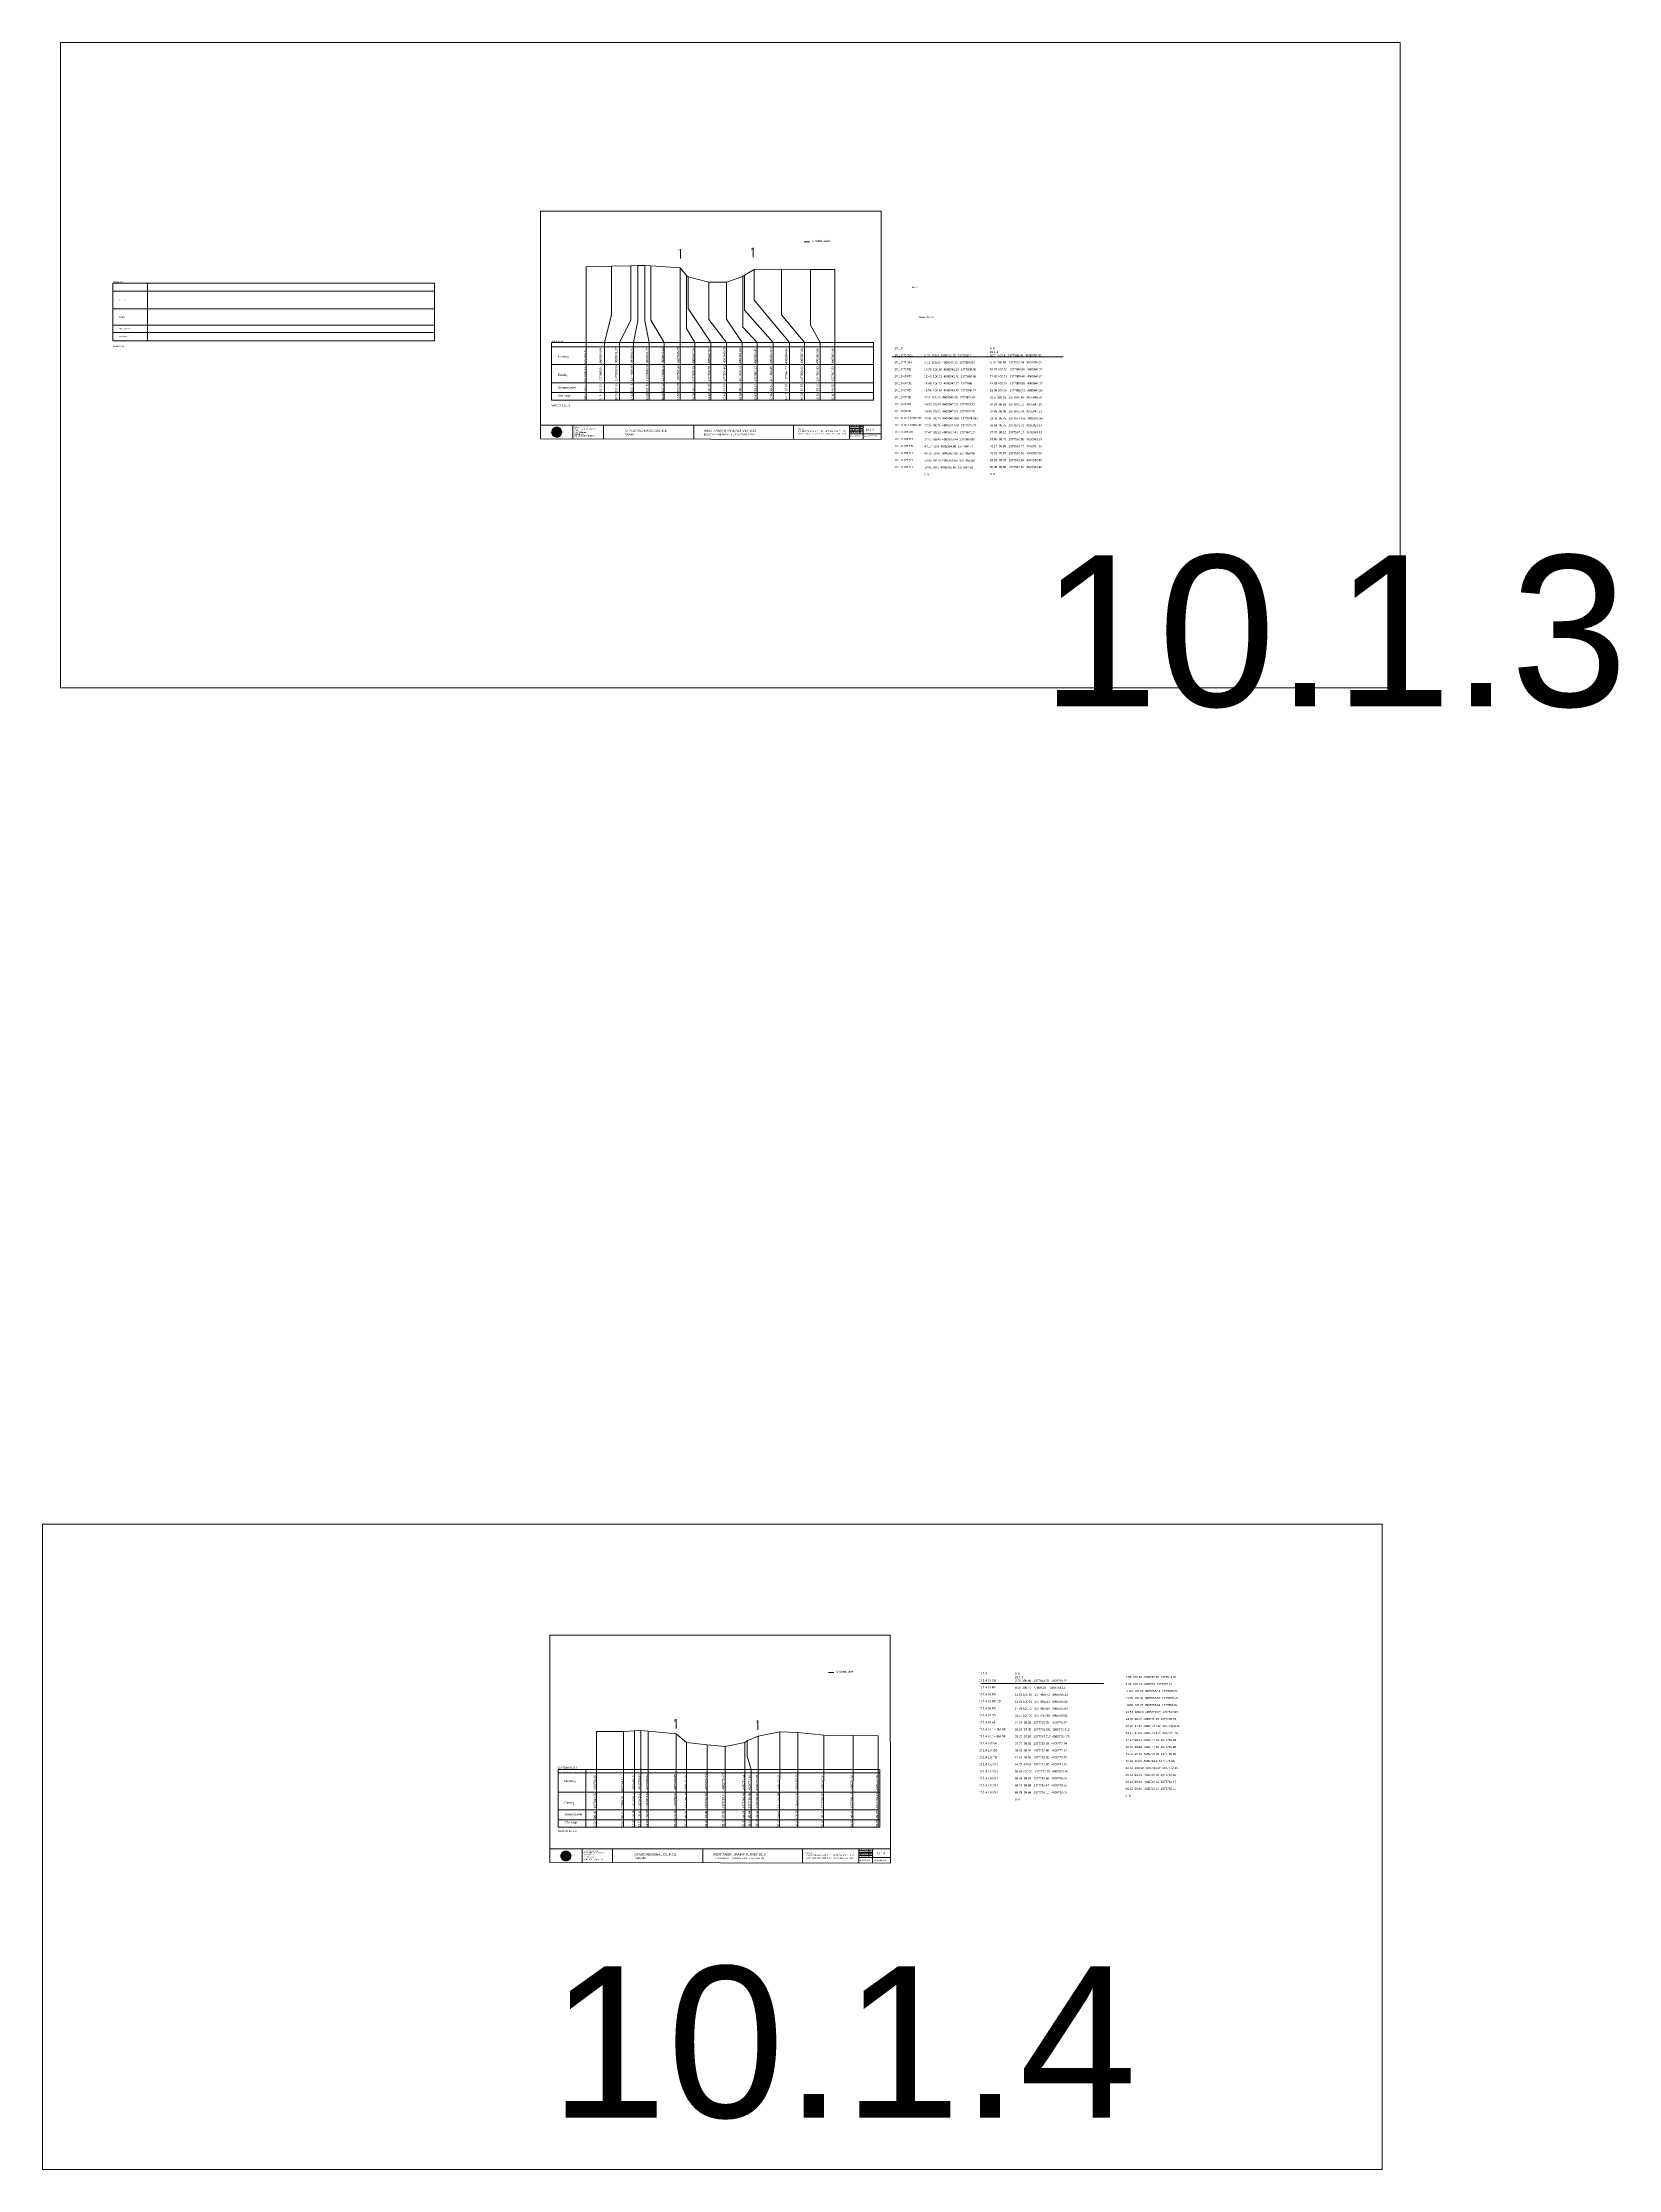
# Model space of a CAD drawing. Header units: millimetres. Extents: x -98331 to 20492277063, y -17414975531 to 5515447517.
# Drawn here: x -98331 to 278021, y 1095723 to 1603778 of the extents above; entities that cross this region are included whole.
import ezdxf

# ---------------------------------------------------------------- set-up
doc = ezdxf.new("R2010")
doc.units = ezdxf.units.MM
doc.header["$PDMODE"] = 35
doc.header["$PDSIZE"] = 1
doc.layers.get('0').update_dxf_attribs({"lineweight": 0})
doc.layers.add('10.1___Corrected', color=50, linetype='Continuous', plot=False)
doc.layers.add('corrected vertical', color=210, linetype='Continuous')
doc.layers.add('geo', color=7, linetype='Continuous')
doc.styles.get("Standard").update_dxf_attribs({"font": 'arial.ttf', "height": 5000})

# ---------------------------------------------------------------- blocks, each defined once
blk = doc.blocks.new('Geomatics_Circle_SPT')
at = {"layer": 'geo', "color": 2, "linetype": 'Continuous', "lineweight": 0}
for p, q in [((-25, 5), (-5, 25)), ((0, 25), (-25, 0)), ((-25, -5), (5, 25)), ((5, -25), (-25, 5)), ((-25, 0), (0, -25)), ((-10, 23), (-23, 10)), ((10, 23), (-23, -10)), ((-23, 10), (10, -23)), ((-21, 14), (-14, 21)), ((-21, -14), (14, 21)), ((14, -21), (-21, 14)), ((0, 0), (-18, 18)), ((0, 0), (-18, -18)), ((-14, 21), (21, -14)), ((21, 14), (-14, -21)), ((23, -10), (-10, 23)), ((-10, -23), (23, 10)), ((-5, 25), (25, -5)), ((25, 5), (-5, -25)), ((25, 0), (0, 25)), ((0, 0), (18, 18)), ((0, 0), (18, -18)), ((0, -25), (25, 0)), ((5, 25), (25, 5)), ((23, 10), (10, 23)), ((14, 21), (21, 14)), ((18, 18), (18, 18)), ((-5, -25), (-25, -5)), ((-23, -10), (-10, -23)), ((-14, -21), (-21, -14)), ((-18, -18), (-18, -18)), ((25, -5), (5, -25)), ((5, -25), (5, -25)), ((10, -23), (23, -10)), ((21, -14), (14, -21)), ((18, -18), (18, -18))]:
    blk.add_line(p, q, dxfattribs=at)
at = {"layer": 'geo', "color": 1, "linetype": 'Continuous', "lineweight": 0}
for p, q in [((5, 25), (-25, 5)), ((-5, 25), (-25, -5)), ((-25, 0), (10, 23)), ((-25, 0), (-10, 23)), ((14, 21), (-25, -5)), ((-14, 21), (-25, 5)), ((21, 14), (-25, 5)), ((-21, 14), (-25, -5)), ((-25, 0), (23, 10)), ((-25, 0), (-23, 10)), ((0, 0), (-25, 5)), ((-25, 5), (-21, -14)), ((-25, 5), (-5, -25)), ((-25, 5), (14, -21)), ((-25, 5), (-25, 5)), ((0, 0), (-25, -5)), ((-23, -10), (-25, 0)), ((-10, -23), (-25, 0)), ((10, -23), (-25, 0)), ((-23, 10), (0, 25)), ((-23, -10), (0, 25)), ((-23, 10), (18, 18)), ((-23, -10), (18, 18)), ((-23, 10), (-18, 18)), ((-23, -10), (-18, 18)), ((-18, -18), (-23, 10)), ((0, -25), (-23, 10)), ((-23, 10), (18, -18)), ((-23, 10), (25, 0)), ((-23, 9), (-23, 9)), ((-23, -10), (25, 0)), ((-5, 25), (-21, 14)), ((5, 25), (-21, -14)), ((14, 21), (-21, 14)), ((-14, 21), (-21, -14)), ((0, 0), (-21, 14)), ((-21, 14), (-14, -21)), ((-21, 14), (5, -25)), ((-21, 14), (-21, 14)), ((25, 5), (-21, 14)), ((0, 0), (-21, -14)), ((-18, 18), (10, 23)), ((-18, 18), (-10, 23)), ((-18, -18), (10, 23)), ((-18, -18), (-10, 23)), ((-10, -23), (-18, 18)), ((-18, 18), (10, -23)), ((-18, 18), (23, -10)), ((-18, 18), (-18, 18)), ((-18, 18), (23, 10)), ((-18, -18), (23, 10)), ((5, 25), (-14, 21)), ((-5, 25), (-14, -21)), ((0, 0), (-14, 21)), ((-14, 21), (-5, -25)), ((-14, 21), (-14, 21)), ((25, -5), (-14, 21)), ((21, 14), (-14, 21)), ((-14, -21), (25, 5)), ((0, 0), (-14, -21)), ((-10, 23), (0, 25)), ((-10, -23), (0, 25)), ((-10, 23), (0, -25)), ((-10, 23), (18, -18)), ((-10, 23), (-10, 23)), ((-10, 23), (25, 0)), ((-10, 23), (18, 18)), ((-10, -23), (18, 18)), ((25, 0), (-10, -23)), ((0, 0), (-5, 25)), ((-5, 25), (-5, 25)), ((21, -14), (-5, 25)), ((25, 5), (-5, 25)), ((14, 21), (-5, 25)), ((-5, -25), (21, 14)), ((0, 0), (-5, -25)), ((0, 0), (5, 25)), ((0, 25), (10, -23)), ((0, 25), (0, 25)), ((0, 25), (23, -10)), ((0, 25), (23, 10)), ((0, 25), (10, 23)), ((0, -25), (10, 23)), ((0, 0), (14, 21)), ((0, 0), (21, 14)), ((23, 10), (0, -25)), ((0, 0), (25, 5)), ((0, 0), (5, -25)), ((0, 0), (14, -21)), ((0, 0), (21, -14)), ((0, 0), (25, -5)), ((14, -21), (5, 25)), ((25, -5), (5, 25)), ((21, 14), (5, 25)), ((5, 25), (5, 25)), ((5, -25), (14, 21)), ((5, -25), (25, 5)), ((9, 23), (9, 23)), ((10, 23), (18, -18)), ((10, 23), (25, 0)), ((10, 23), (18, 18)), ((18, 18), (10, -23)), ((25, 0), (10, -23)), ((21, -14), (14, 21)), ((25, 5), (14, 21)), ((14, 21), (14, 21)), ((14, -21), (21, 14)), ((18, 18), (23, -10)), ((18, 18), (23, 10)), ((18, 18), (18, 18)), ((23, 10), (18, -18)), ((25, -5), (21, 14)), ((21, 14), (21, 14)), ((21, -14), (25, 5)), ((23, 10), (25, 0)), ((23, 10), (23, 10)), ((25, 0), (23, -10)), ((25, 5), (25, 5)), ((25, 0), (25, 0)), ((-25, 0), (-25, 0)), ((-25, 0), (23, -10)), ((-25, -5), (-25, -5)), ((-25, -5), (-14, -21)), ((-25, -5), (5, -25)), ((-25, -5), (21, -14)), ((-23, -10), (-23, -10)), ((-18, -18), (-23, -10)), ((0, -25), (-23, -10)), ((18, -18), (-23, -10)), ((-21, -14), (25, -5)), ((-21, -14), (-21, -14)), ((-21, -14), (-5, -25)), ((-21, -14), (14, -21)), ((23, -10), (-18, -18)), ((-18, -18), (-18, -18)), ((-10, -23), (-18, -18)), ((10, -23), (-18, -18)), ((-14, -21), (21, -14)), ((-14, -21), (-14, -21)), ((-14, -21), (5, -25)), ((18, -18), (-10, -23)), ((0, -25), (-10, -23)), ((-9, -23), (-9, -23)), ((-5, -25), (25, -5)), ((-5, -25), (14, -21)), ((-5, -25), (-5, -25)), ((23, -10), (0, -25)), ((10, -23), (0, -25)), ((0, -25), (0, -25)), ((5, -25), (21, -14)), ((5, -25), (5, -25)), ((18, -18), (10, -23)), ((10, -23), (10, -23)), ((14, -21), (25, -5)), ((14, -21), (14, -21)), ((23, -10), (18, -18)), ((18, -18), (18, -18)), ((21, -14), (21, -14)), ((23, -9), (23, -9)), ((25, -5), (25, -5))]:
    blk.add_line(p, q, dxfattribs=at)
at = {"layer": 'geo', "color": 114, "linetype": 'Continuous', "lineweight": 0}
for p, q in [((-25, 5), (14, 21)), ((18, 18), (-25, 0)), ((-25, -5), (21, 14)), ((-14, -21), (-25, 5)), ((10, 23), (-23, 10)), ((0, 0), (-23, 10)), ((-23, 10), (-10, -23)), ((0, 0), (-23, -10)), ((-21, 14), (5, 25)), ((-5, -25), (-21, 14)), ((25, 5), (-21, -14)), ((0, 25), (-18, 18)), ((-18, 18), (0, -25)), ((-14, 21), (-5, 25)), ((5, -25), (-14, 21)), ((0, 0), (-10, 23)), ((0, 0), (-10, -23)), ((-5, 25), (14, -21)), ((18, -18), (0, 25)), ((0, 0), (10, 23)), ((0, 0), (23, 10)), ((0, 0), (10, -23)), ((0, 0), (23, -10)), ((5, 25), (21, -14)), ((23, -10), (10, 23)), ((14, 21), (25, -5)), ((25, 0), (18, 18)), ((21, 14), (25, 5)), ((-25, 0), (-18, -18)), ((-21, -14), (-25, -5)), ((-18, -18), (25, 0)), ((25, -5), (-14, -21)), ((-10, -23), (23, -10)), ((21, -14), (-5, -25)), ((0, -25), (18, -18)), ((14, -21), (5, -25))]:
    blk.add_line(p, q, dxfattribs=at)
at = {"layer": 'geo', "color": 250, "linetype": 'Continuous', "lineweight": 0}
for p, q in [((25, 5), (-25, 5)), ((-25, 5), (-25, -5)), ((0, 0), (-25, 0)), ((-23, 10), (23, 10)), ((-23, 10), (-23, 10)), ((-23, -10), (-23, 10)), ((21, 14), (-21, 14)), ((-21, 14), (-21, -14)), ((-18, 18), (18, 18)), ((-18, -18), (-18, 18)), ((-14, 21), (-14, 21)), ((14, 21), (-14, 21)), ((-14, 21), (-14, -21)), ((-10, 23), (10, 23)), ((-10, -23), (-10, 23)), ((-5, 25), (5, 25)), ((-5, 25), (-5, -25)), ((0, 0), (0, 25)), ((0, 0), (0, -25)), ((0, 0), (25, 0)), ((5, 25), (5, -25)), ((10, -23), (10, 23)), ((14, 21), (14, -21)), ((18, -18), (18, 18)), ((21, 14), (21, 14)), ((21, -14), (21, 14)), ((23, 10), (23, -10)), ((25, 5), (25, 5)), ((25, -5), (25, 5)), ((-25, -5), (25, -5)), ((23, -10), (-23, -10)), ((-21, -14), (21, -14)), ((18, -18), (-18, -18)), ((-14, -21), (14, -21)), ((10, -23), (-10, -23)), ((-5, -25), (5, -25))]:
    blk.add_line(p, q, dxfattribs=at)
blk = doc.blocks.new('GeomaticsNZ TITLE BLOCK')
at = {"color": 7, "linetype": 'Continuous', "lineweight": 0}
for p, q in [((0, 95), (0, 1579)), ((0, 1579), (2363, 1579)), ((2363, 1579), (2364, 95)), ((2364, 95), (0, 95)), ((0, 95), (0, 0)), ((0, 0), (2364, -4)), ((16, 95), (2364, 95)), ((224, 95), (224, 0)), ((2364, 95), (383, 95)), ((436, 95), (436, -1)), ((1063, 95), (1063, -2)), ((1755, 95), (1755, -3)), ((2144, 95), (2144, -3)), ((2144, 82), (2239, 82)), ((2144, 71), (2239, 71)), ((2144, 60), (2239, 60)), ((2144, 49), (2239, 49)), ((2144, 35), (2364, 35)), ((2215, 95), (2215, 36)), ((2239, 95), (2239, -3)), ((2364, -4), (2364, 95))]:
    blk.add_line(p, q, dxfattribs=at)
at = {"color": 7, "linetype": 'Continuous', "lineweight": 0, "xscale": 1.36, "yscale": 1.36, "zscale": 1.36}
blk.add_blockref('Geomatics_Circle_SPT', (112, 46), dxfattribs=at)
at = {"color": 7, "linetype": 'Continuous', "lineweight": 0}
for s, p in [('ST', (2222, 64)), ('ST', (2222, 51)), ('PK', (2222, 85))]:
    blk.add_text(s, height=5, dxfattribs=at).set_placement(p)
at = {"color": 7, "linetype": 'Continuous', "lineweight": 0, "attachment_point": 1}
for s, width, heights, insert, char_height in [('{\\C256;Geomatics N.Z. LTD                   }', 125.08, [15.8], (69, 50), 7), ('{\\C256;GEOMATICS N.Z. LTD                   \\PTELEPHONE:  M 021 023 6 00 55;\\PPO BOX 2177\\PSOUTH DUNEDIN\\PDUNEDIN 9044\\PEmail: geomaticsnz@gmail.com}', 3535.73, [94.7], (234, 83), 7), ('{\\C256;OTAGO REGIONAL COUNCIL\\PDunedin}', 3535.73, [0], (589, 64), 15), ('{\\C256;WEST TAIERI DRAINS SURVEY 2019}', 3535.73, [0], (1134, 64), 15), ('{\\C256;ELEVATIONS ARE SHOWN IN LOCAL OTAGO DATUM}', 3535.73, [0], (1134, 35), 10), ('{\\C256;Surveyed by:}', 3535.73, [0], (2145, 92), 7), ('{\\C256;Checked by:}', 3535.73, [0], (2145, 59), 7), ('{\\C256;Approved by:}', 3535.73, [0], (2145, 46), 7), ('{\\C256;JOB No 0062019}', 3535.73, [0], (2145, 21), 7), ('{\\C256;Drawn by:}', 3535.73, [0], (2146, 70), 7), ('{\\C256;Drawn:22-SEP-2019}', 3535.73, [0], (2245, 21), 7)]:
    blk.add_mtext_dynamic_manual_height_columns(s, width=width, gutter_width=159, heights=heights, dxfattribs=dict(at, insert=insert, char_height=char_height))

msp = doc.modelspace()

# ---------------------------------------------------------------- linework, layer by layer
at = {"color": 7, "linetype": 'Continuous', "lineweight": 0}
for p, q in [((71364, 1552487), (71364, 1554724)), ((54014, 1552213), (54014, 1554450)), ((-81548, 1546276), (-4692, 1546276)), ((-73279, 1532524), (-73279, 1546276)), ((-4692, 1532524), (-4692, 1546276)), ((-81548, 1544385), (-4692, 1544385)), ((-81548, 1540160), (-4692, 1540160)), ((-81548, 1536270), (-4692, 1536270)), ((-81548, 1534543), (-4692, 1534543)), ((-81548, 1532524), (-4692, 1532524)), ((23220, 1532089), (100077, 1532089)), ((23220, 1532089), (23220, 1518337)), ((23220, 1531080), (100077, 1531080)), ((100077, 1518337), (100077, 1532089)), ((23220, 1526856), (100077, 1526856)), ((104567, 1528706), (145404, 1528706)), ((23220, 1522475), (100077, 1522475)), ((23220, 1520151), (100077, 1520151)), ((23220, 1518337), (100077, 1518337)), ((52989, 1201053), (52989, 1203289)), ((72522, 1200743), (72522, 1202980)), ((24772, 1191275), (101629, 1191275)), ((24772, 1190474), (101629, 1190474)), ((101629, 1177524), (101629, 1191275)), ((24772, 1185886), (101629, 1185886)), ((24772, 1181641), (101131, 1181641)), ((24772, 1179249), (101629, 1179249)), ((24772, 1177524), (101629, 1177524))]:
    msp.add_line(p, q, dxfattribs=at)
at = {"color": 1, "linetype": 'Continuous', "lineweight": 0}
for p, q in [((83543, 1556166), (84835, 1556166)), ((89362, 1214416), (90654, 1214416))]:
    msp.add_line(p, q, dxfattribs=at)
at = {"color": 7, "linetype": 'Continuous', "lineweight": 15, "true_color": 0xffffff}
msp.add_line((-81548, 1546276), (-81548, 1532524), dxfattribs=at)
at = {"linetype": 'Continuous', "lineweight": 0}
msp.add_line((24772, 1191275), (24772, 1177524), dxfattribs=at)
at = {"color": 4, "linetype": 'Continuous', "lineweight": 0}
for points in [[(225894, 1603778), (-94026, 1603778), (-94026, 1449676), (225894, 1449676)], [(221590, 1249825), (-98331, 1249825), (-98331, 1095723), (221590, 1095723)]]:
    msp.add_lwpolyline(points, close=True, dxfattribs=at)
at = {"color": 1, "linetype": 'Continuous', "lineweight": 0}
for points in [[(31489, 1550199), (37550, 1550349), (42176, 1550448), (43848, 1550508), (45494, 1550558), (46976, 1550458), (53915, 1549948), (55449, 1548128), (55870, 1547848), (60827, 1546547), (65011, 1546547), (68893, 1547917), (69274, 1548247), (71590, 1549597), (78138, 1549666), (85044, 1549576), (90866, 1549562)], [(33989, 1200328), (40374, 1200330), (43055, 1200536), (44560, 1200586), (46302, 1200436), (52983, 1199756), (55478, 1197726), (60404, 1197126), (64685, 1196726), (69382, 1197706), (69964, 1198116), (72566, 1199236), (77737, 1200274), (82040, 1200064), (88249, 1199484), (95244, 1199364), (101259, 1199334)]]:
    msp.add_lwpolyline(points, dxfattribs=at)
at = {"color": 7, "linetype": 'Continuous', "lineweight": 0}
for points in [[(31489, 1550199), (31489, 1518337)], [(33989, 1200328), (33989, 1177524)], [(40374, 1200416), (40384, 1177524)], [(43055, 1200536), (43011, 1177524)], [(44560, 1200586), (44512, 1177524)], [(46302, 1200436), (46293, 1177524)], [(52983, 1199756), (52987, 1177524)], [(72566, 1199236), (72581, 1177524)], [(77737, 1200274), (77705, 1177524)], [(82040, 1200064), (82006, 1177524)], [(88249, 1199484), (88209, 1177524)], [(95244, 1199364), (95208, 1177524)], [(101259, 1199334), (101213, 1177524)], [(55478, 1197726), (55485, 1177524)], [(60404, 1197126), (60394, 1177524)], [(64685, 1196726), (64688, 1177524)], [(69382, 1197706), (69387, 1177524)], [(69964, 1198116), (69964, 1194462), (70883, 1191275), (70883, 1177524)], [(31389, 1191275), (31389, 1177524)]]:
    msp.add_lwpolyline(points, dxfattribs=at)
at = {"linetype": 'Continuous', "lineweight": 0}
for points in [[(37550, 1550349), (37550, 1544524), (37550, 1538735), (35859, 1532089)], [(42176, 1550448), (42176, 1537458), (39475, 1532089)], [(43848, 1550508), (43848, 1537288), (42761, 1532089)], [(45494, 1550558), (45494, 1537331), (46524, 1532089)], [(46976, 1550458), (46976, 1537441), (50128, 1532089)], [(53915, 1549948), (53915, 1536179), (53915, 1518337)], [(71590, 1549597), (71590, 1542240), (80024, 1532089)], [(78138, 1549666), (78138, 1538759), (83634, 1532089)], [(85044, 1549576), (85044, 1536254), (87369, 1532089)], [(55449, 1548128), (55449, 1535444), (57418, 1532089)], [(55870, 1547848), (55870, 1540230), (61260, 1532089)], [(60827, 1546547), (60827, 1537637), (65046, 1532089)], [(65011, 1546547), (65011, 1537681), (68764, 1532089)], [(68893, 1547917), (68893, 1535750), (72298, 1532089)], [(69274, 1548247), (69274, 1539874), (76147, 1532089)], [(90866, 1549562), (90866, 1518337)], [(35859, 1518337), (35859, 1532089)], [(39475, 1518337), (39475, 1532089)], [(42761, 1518337), (42761, 1532089)], [(46524, 1518337), (46524, 1532089)], [(50128, 1518337), (50128, 1532089)], [(57418, 1518337), (57418, 1532089)], [(61260, 1518337), (61260, 1532089)], [(65046, 1518337), (65046, 1532089)], [(68764, 1518337), (68764, 1532089)], [(72298, 1518337), (72298, 1532089)], [(76147, 1518337), (76147, 1532089)], [(80024, 1518337), (80024, 1532089)], [(83634, 1518337), (83634, 1532089)], [(87369, 1518337), (87369, 1532089)]]:
    msp.add_lwpolyline(points, dxfattribs=at)
at = {"color": 7, "linetype": 'Continuous', "lineweight": 0}
for p in [(31489, 1550199), (31489, 1550199), (37550, 1550349), (42176, 1550448), (43848, 1550508), (45494, 1550558), (46976, 1550458), (53915, 1549948), (71590, 1549597), (78138, 1549666), (85044, 1549576), (90866, 1549596), (55449, 1548128), (55870, 1547848), (60827, 1546547), (65011, 1546547), (68893, 1547917), (69274, 1548247), (33989, 1200328), (33989, 1200328), (40374, 1200416), (43055, 1200536), (44560, 1200586), (46302, 1200436), (52983, 1199756), (72566, 1199236), (77737, 1200274), (82040, 1200064), (88249, 1199484), (95244, 1199364), (101259, 1199334), (55478, 1197726), (60404, 1197126), (64685, 1196726), (69382, 1197706), (69964, 1198116), (24806, 1191303)]:
    msp.add_point(p, dxfattribs=at)
at = {"color": 7, "linetype": 'Continuous'}
msp.add_point((23220, 1532089), dxfattribs=at)
at = {"layer": '10.1___Corrected', "linetype": 'Continuous', "lineweight": 0}
msp.add_line((125769, 1211794), (155044, 1211794), dxfattribs=at)

# ---------------------------------------------------------------- block references
at = {"color": 7, "linetype": 'Continuous', "lineweight": 0, "xscale": 34.41290447856466, "yscale": 34.41290447856466, "zscale": 34.41290447856466}
for p in [(20600, 1509131), (22792, 1169020)]:
    msp.add_blockref('GeomaticsNZ TITLE BLOCK', p, dxfattribs=at)

# ---------------------------------------------------------------- texts
at = {"color": 7, "linetype": 'Continuous', "lineweight": 0}
for s, height, p in [('TB', 400, (71356, 1554075)), ('TB', 400, (54006, 1553801)), ('0.07   100.4   1377900.41   4905936.25', 500, (31518, 1518320)), ('6.13  100.55   1377895.04   4905939.09', 500, (35213, 1518321)), ('10.76 100.65   1377890.96   4905941.27', 500, (38908, 1518291)), ('12.43 100.71   1377889.46   4905942.01', 500, (42603, 1518291)), ('14.08 100.76   1377888.00   4905942.77', 500, (46298, 1518291)), ('15.56 100.66   1377886.72   4905943.52', 500, (49993, 1518291)), ('22.53 100.15   1377880.49   4905946.58', 500, (53688, 1518325)), ('24.03  98.33   1377879.13   4905947.29', 500, (57383, 1518325)), ('24.45  98.05   1377878.78   4905947.53', 500, (61078, 1518325)), ('29.41  96.75   1377874.461  4905949.96', 500, (64773, 1518325)), ('33.59  96.75   1377870.72   4905951.84', 500, (68468, 1518319)), ('37.47  98.12   1377867.17   4905953.43', 500, (72163, 1518319)), ('37.86  98.45   1377866.85   4905953.64', 500, (75858, 1518319)), ('40.17  99.80   1377864.77   4905954.66', 500, (79553, 1518332)), ('46.72  99.87   1377858.96   4905957.68', 500, (83248, 1518332)), ('53.63  99.78   1377852.83   4905960.86', 500, (86943, 1518320)), ('59.45  99.80   1377847.62   4905963.46', 500, (90638, 1518320)), ('TB', 400, (52981, 1202641)), ('TB', 400, (72514, 1202331)), ('2.58  100.66   1377814.76   4905760.95', 500, (33818, 1177506)), ('8.96  100.74   77809.15     4905764.13', 500, (40389, 1177500)), ('11.64 100.86   1377806.72   4905765.14', 500, (42989, 1177524)), ('13.15 100.91   1377805.43   4905765.92', 500, (44489, 1177524)), ('14.89 100.76   1377803.84   4905766.64', 500, (46289, 1177524)), ('21.57 100.08   1377797.98   4905769.85', 500, (52964, 1177514)), ('24.06  98.05   1377795.75   4905770.97', 500, (55489, 1177524)), ('28.99  97.45   1377791.631  4905773.712', 500, (60389, 1177517)), ('33.27  97.05   1377787.717  4905775.475', 500, (64451, 1177510)), ('37.97  98.03   1377783.39   4905777.34', 500, (69389, 1177524)), ('38.55  98.44   1377782.88   4905777.62', 500, (70709, 1177513)), ('41.15  99.56   1377780.55   4905778.78', 500, (72589, 1177535)), ('46.32  100.6   1377775.98   4905781.20', 500, (77689, 1177524)), ('50.63 100.39   1377772.15   4905783.16', 500, (81989, 1177518)), ('56.84  99.81   1377766.66   4905786.06', 500, (88189, 1177520)), ('63.83  99.69   1377760.47   4905789.32', 500, (95189, 1177524)), ('69.85  99.66   1377755.11   4905792.05', 500, (101189, 1177524))]:
    msp.add_text(s, height=height, rotation=90, dxfattribs=at).set_placement(p)
at = {"linetype": 'Continuous', "lineweight": 0}
for p in [(85438, 1556144), (91257, 1214394)]:
    msp.add_text('Ground Level', height=500, dxfattribs=at).set_placement(p)
at = {"color": 7, "linetype": 'Continuous', "lineweight": 0}
for s, height, p in [('DATUM -4.23', 300, (-81548, 1546422)), ('10.1.3', 300, (109316, 1545165)), ('Northing', 300, (-80022, 1542160)), ('Easting', 300, (-80024, 1538057)), ('Ground Level', 300, (-80006, 1535273)), ('Chainage Checked', 300, (110834, 1538084)), ('Section 10.1.6', 300, (-81548, 1531073)), ('Chainage', 300, (-80003, 1533353)), ('DATUM 82.30', 300, (23309, 1532273)), ('Easting', 500, (24745, 1524144)), ('Northing', 500, (24747, 1528483)), ('Ground Level', 500, (24763, 1521086)), ('Chainage', 500, (24765, 1519166)), ('Section 10.1.3', 500, (23220, 1516886)), ('A3 HORIZONTAL SCALE  1:250    VERTICAL SCALE   1:250 ', 300, (82043, 1510156)), ('A1 HORIZONTAL SCALE  1:150    VERTICAL SCALE   1:150 ', 300, (82087, 1510752)), ('SCALE :  ', 300, (82110, 1511339)), ('10.1.3', 500, (98225, 1511058)), ('DATUM 91.60', 500, (24806, 1191449)), ('Northing', 500, (26299, 1188239)), ('Ground Level', 500, (26348, 1180300)), ('Chainage', 500, (26351, 1178380)), ('Easting', 500, (26330, 1183084)), ('Section 10.1.4', 500, (24806, 1176322)), ('A1 HORIZONTAL SCALE  1:150    VERTICAL SCALE   1:150 ', 300, (83969, 1170587)), ('A3 HORIZONTAL SCALE  1:250    VERTICAL SCALE   1:250 ', 300, (83969, 1169991)), ('SCALE :  ', 300, (84024, 1171163)), (' 10.1.4', 500, (100698, 1170970))]:
    msp.add_text(s, height=height, dxfattribs=at).set_placement(p)
at = {"layer": '10.1___Corrected', "linetype": 'Continuous', "lineweight": 0}
for s, p in [('10.1.3', (105104, 1530530)), ('10.1.3 72 SOL', (105104, 1528854)), ('0.07  100.4  4905936.25  1377900.41', (112253, 1528772)), ('10.1.3 71 SH', (105104, 1527179)), ('10.1.3 70 FE', (105104, 1525510)), ('10.1.3 69 RD', (105104, 1523841)), ('10.76  100.65  4905941.27  1377890.96', (112205, 1525435)), ('12.43  100.71  4905942.01  1377889.46', (112205, 1523766)), ('6.13  100.55  4905939.09  1377895.04', (112255, 1527103)), ('10.1.3 68 CE', (105104, 1522166)), ('10.1.3 67 RD', (105104, 1520498)), ('10.1.3 66 TB', (105104, 1518829)), ('14.08  100.76  4905942.77  1377888', (112205, 1522097)), ('15.56  100.66  4905943.52  1377886.72', (112205, 1520428)), ('22.5  100.15  4905946.58  1377880.49', (112261, 1518760)), ('10.1.3 65 BB', (105104, 1517160)), ('10.1.3 64 WL', (105104, 1515491)), ('10.1.3 10.1.3-5M DP', (105104, 1513823)), ('24.03  98.33  4905947.29  1377879.13', (112261, 1517091)), ('24.45  98.05  4905947.53  1377878.78', (112261, 1515422)), ('29.41  96.75  4905949.968  1377874.461', (112261, 1513754)), ('10.1.3 10.1.3-9M DP', (105104, 1512154)), ('10.1.3 123 WL', (105104, 1510485)), ('10.1.3 124 BB', (105104, 1508817)), ('33.59  96.75  4905951.842  1377870.72', (112252, 1512085)), ('37.47  98.12  4905953.43  1377867.17', (112252, 1510416)), ('37.86  98.45  4905953.64  1377866.85', (112252, 1508747)), ('10.1.3 125 TB', (105104, 1507148)), ('10.1.3 126 SH', (105104, 1505473)), ('10.1.3 127 SH', (105104, 1503797)), ('53.63  99.78  4905960.86  1377852.83', (112253, 1503741)), ('40.17  99.8  4905954.66  1377864.77', (112273, 1507079)), ('46.72  99.87  4905957.68  1377858.96', (112273, 1505410)), ('10.1.3 128 SH', (105104, 1502122)), ('0  0', (112253, 1500404)), ('59.45  99.8  4905963.46  1377847.62', (112253, 1502073)), ('10.1.4', (125259, 1213955)), ('10.1.4 62 SH', (125259, 1212279)), ('10.1.4 61 FE', (125259, 1210611)), ('10.1.4 60 RD', (125259, 1208942)), ('11.64  100.86  4905765.14  1377806.72', (160282, 1209749)), ('8.96  100.74  4905764  1377809.15', (160330, 1211418)), ('2.58  100.66  4905760.95  1377814.76', (160338, 1213087)), ('10.1.4 59 RD-CE', (125259, 1207267)), ('10.1.4 58 RD', (125259, 1205598)), ('10.1.4 57 TB', (125259, 1203929)), ('13.15  100.91  4905765.92  1377805.43', (160282, 1208081)), ('14.89  100.76  4905766.64  1377803.84', (160282, 1206412)), ('21.57  100.08  4905769.85  1377797.98', (160338, 1204743)), ('10.1.4 56 WL', (125259, 1202261)), ('10.1.4 10.1.4-5M DP', (125259, 1200592)), ('10.1.4 10.1.4-9M DP', (125259, 1198923)), ('33.27  97.05  4905775.475  1377787.717', (160329, 1199737)), ('24.06  98.05  4905770.97  1377795.75', (160338, 1203074)), ('28.99  97.45  4905773.712  1377791.631', (160338, 1201406)), ('10.1.4 129 WL', (125259, 1197254)), ('10.1.4 130 BB', (125259, 1195586)), ('10.1.4 131 TB', (125259, 1193917)), ('37.97  98.03  4905777.34  1377783.39', (160329, 1198068)), ('38.55  98.44  4905777.62  1377782.88', (160329, 1196400)), ('41.15  99.56  4905778.78  1377780.55', (160349, 1194731)), ('10.1.4 132 SH', (125259, 1192242)), ('10.1.4 133 SH', (125259, 1190567)), ('10.1.4 134 SH', (125259, 1188891)), ('50.63  100.39  4905783.16  1377772.15', (160329, 1191393)), ('56.84  99.81  4905786.06  1377766.66', (160329, 1189725)), ('46.32  100.6  4905781.2  1377775.98', (160349, 1193062)), ('10.1.4 135 SH', (125259, 1187216)), ('10.1.4 136 SH', (125259, 1185541)), ('0  0', (160329, 1184719)), ('63.83  99.69  4905789.32  1377760.47', (160332, 1188056)), ('69.85  99.66  4905792.05  1377755.11', (160332, 1186387))]:
    msp.add_text(s, height=500, dxfattribs=at).set_placement(p)
at = {"layer": '10.1___Corrected', "linetype": 'Continuous', "lineweight": 0, "char_height": 500, "attachment_point": 1}
for s, width, insert in [('0  0                                            ^J10.1.4                                                \\P0.07   100.4   1377900.41   4905936.25          ^J                                                \\P6.13  100.55   1377895.04   4905939.09          ^J                                                \\P10.76 100.65   1377890.96   4905941.27          ^J                                                \\P12.43 100.71   1377889.46   4905942.01          ^J                                                \\P14.08 100.76   1377888.00   4905942.77          ^J                                                \\P15.56 100.66   1377886.72   4905943.52          ^J                                                \\P22.5  100.15   1377880.49   4905946.58          ^J                                                \\P24.03  98.33   1377879.13   4905947.29          ^J                                                \\P24.45  98.05   1377878.78   4905947.53          ^J                                                \\P29.41  96.75   1377874.461  4905949.96     ^J                                                \\P33.59  96.75   1377870.72   4905951.84   ^J                                                \\P37.47  98.12   1377867.17   4905953.43          ^J                                                \\P37.86  98.45   1377866.85   4905953.64          ^J                                                \\P40.17  99.80   1377864.77   4905954.66          ^J                                                \\P46.72  99.87   1377858.96   4905957.68          ^J                                                \\P53.63  99.78   1377852.83   4905960.86          ^J                                                \\P59.45  99.80   1377847.62   4905963.46          ^J                                                \\P0  0 ', 20944.3, (127907, 1530952)), ('0  0                                            ^J10.1.4                                                \\P2.58  100.66   1377814.76   4905760.95          ^J                                                \\P8.96  100.74   77809.15     4905764.13          ^J                                                \\P11.64 100.86   1377806.72   4905765.14          ^J                                                \\P13.15 100.91   1377805.43   4905765.92          ^J                                                \\P14.89 100.76   1377803.84   4905766.64          ^J                                                \\P21.57 100.08   1377797.98   4905769.85          ^J                                                \\P24.06  98.05   1377795.75   4905770.97          ^J                                                \\P28.99  97.45   1377791.631  4905773.712          ^J                                                \\P33.27  97.05   1377787.717  4905775.475          ^J                                                \\P37.97  98.03   1377783.39   4905777.34          ^J                                                \\P38.55  98.44   1377782.88   4905777.62          ^J                                                \\P41.15  99.56   1377780.55   4905778.78          ^J                                                \\P46.32  100.6   1377775.98   4905781.20          ^J                                                \\P50.63 100.39   1377772.15   4905783.16          ^J                                                \\P56.84  99.81   1377766.66   4905786.06          ^J                                                \\P63.83  99.69   1377760.47   4905789.32          ^J                                                \\P69.85  99.66   1377755.11   4905792.05          ^J                                                \\P0  0', 18150.75, (133885, 1214399))]:
    msp.add_mtext_dynamic_manual_height_columns(s, width=width, gutter_width=2500, heights=[0], dxfattribs=dict(at, insert=insert))
at = {"layer": 'corrected vertical', "color": 4, "linetype": 'Continuous', "lineweight": 0, "char_height": 36094.9, "width": 138879.36, "attachment_point": 1}
for s, insert in [('10.1.3', (140060, 1481290)), ('10.1.4', (22792, 1144225))]:
    msp.add_mtext(s, dxfattribs=dict(at, insert=insert))

doc.saveas('drawing.dxf')
